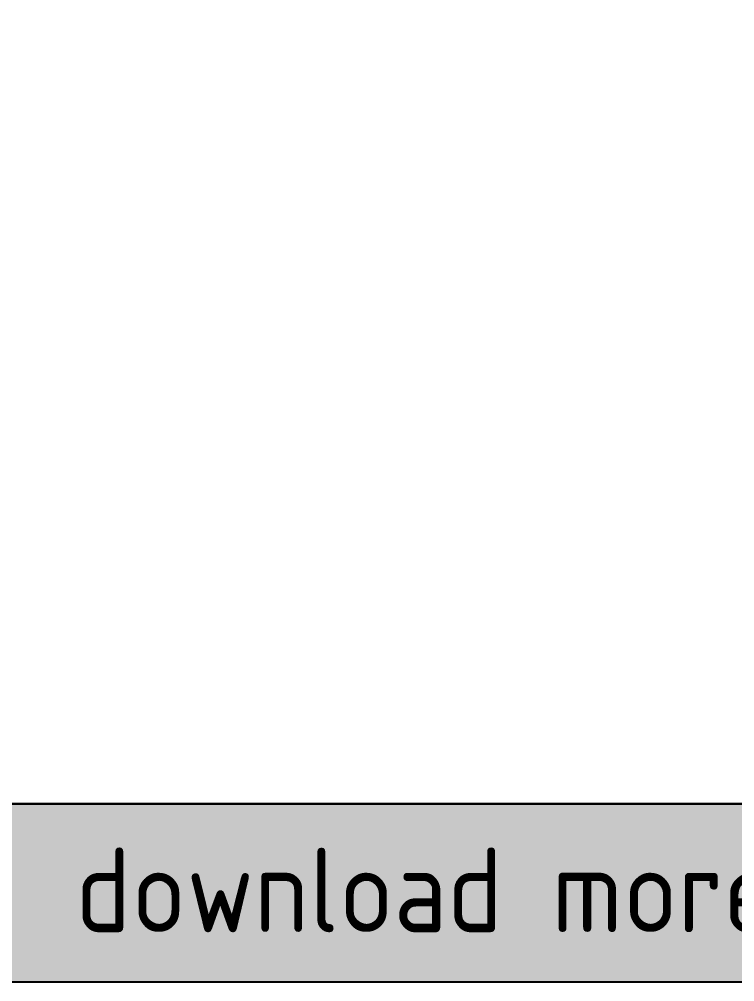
# Model space of a CAD drawing. Extents: x 12262 to 40734, y 30451 to 49613.
# Drawn here: x 32506 to 34325, y 30451 to 32898 of the extents above; entities that cross this region are included whole.
import ezdxf

# ---------------------------------------------------------------- set-up
doc = ezdxf.new("R2010")
doc.units = 0
doc.header["$LTSCALE"] = 0.85
doc.header["$MEASUREMENT"] = 0
doc.layers.get('0').update_dxf_attribs({"linetype": 'CONTINUOUS'})
doc.layers.add('www.cad-blocks.net', color=7, linetype='CONTINUOUS')
doc.styles.get("Standard").update_dxf_attribs({"font": 'ISOCP'})

# ---------------------------------------------------------------- blocks, each defined once
blk = doc.blocks.new('FORMAT')
at = {"layer": 'www.cad-blocks.net', "true_color": 0x546d8e}
h = blk.add_hatch(color=155, dxfattribs=at)
h.set_gradient(color1=(68, 68, 68), color2=(84, 109, 142), tint=1)
h.paths.add_polyline_path([(14872.5, 30902.9), (14872.5, 30450.6), (40733.8, 30450.6), (40733.8, 30902.9)])
at = {"layer": 'www.cad-blocks.net', "color": 155, "true_color": 0x546d8e}
for p, q in [((14872.5, 30902.9), (40733.8, 30902.9)), ((14872.5, 30902.9), (40733.8, 30902.9)), ((14872.5, 30450.6), (40733.8, 30450.6))]:
    blk.add_line(p, q, dxfattribs=at)
blk.add_lwpolyline([(14872.5, 48879.2), (40733.8, 48879.2), (40733.8, 30902.9), (14872.5, 30902.9)], close=True, dxfattribs=at)
at = {"layer": 'www.cad-blocks.net', "insert": (32648.5, 30791.4), "char_height": 214.988, "attachment_point": 1}
blk.add_mtext_dynamic_manual_height_columns('{\\C255;\\c16777215;download more free cad collection at: www.cad-blocks.net}', width=45138.163, gutter_width=12.5, heights=[0], dxfattribs=at)

msp = doc.modelspace()

# ---------------------------------------------------------------- block references
msp.add_blockref('FORMAT', (0, 0))

doc.saveas('drawing.dxf')
